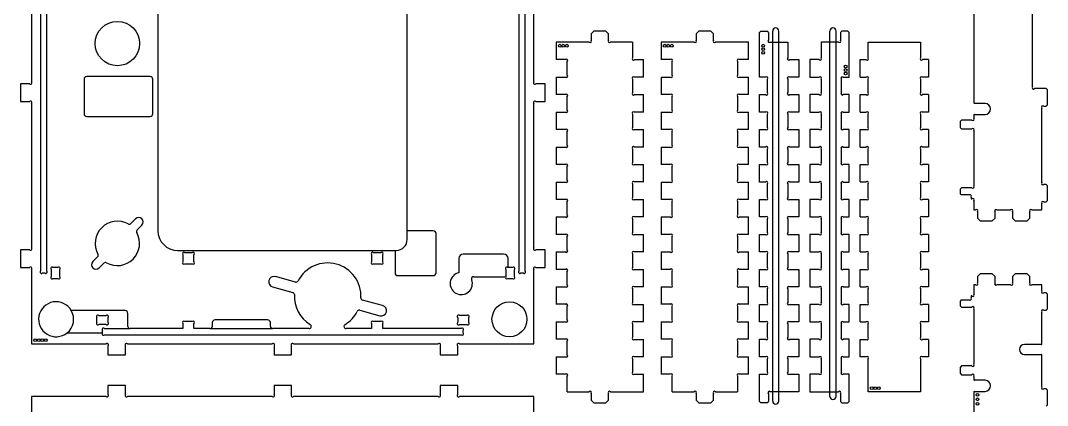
# Model space of a CAD drawing. Header units: inches. Extents: x 3.8 to 27, y 0.2 to 46.7.
# Drawn here: x 3.85 to 26.97, y 20.83 to 29.5 of the extents above; entities that cross this region are included whole.
import ezdxf

# ---------------------------------------------------------------- set-up
doc = ezdxf.new("R2010")
doc.units = ezdxf.units.IN
doc.header["$MEASUREMENT"] = 0
doc.layers.add('FORMAT', color=7, linetype='Continuous')

msp = doc.modelspace()

# ---------------------------------------------------------------- linework, layer by layer
at = {"color": 7, "linetype": 'Continuous', "lineweight": 25}
for p, q in [((25.315, 34.134), (25.315, 27.639)), ((26.635, 28.007), (26.635, 33.766)), ((4.297, 31.89), (4.297, 23.854)), ((4.437, 23.854), (4.437, 31.89)), ((15.07, 31.89), (15.07, 23.854)), ((15.21, 23.854), (15.21, 31.89)), ((4.098, 31.371), (4.098, 28.113)), ((15.409, 28.113), (15.409, 31.371)), ((12.556, 24.759), (12.556, 31.18)), ((6.941, 30.983), (6.941, 24.763)), ((16.759, 29.259), (16.697, 29.196)), ((16.697, 29.196), (16.697, 29.053)), ((17.028, 29.259), (16.759, 29.259)), ((17.09, 29.196), (17.028, 29.259)), ((17.09, 29.053), (17.09, 29.196)), ((19.121, 29.259), (19.059, 29.196)), ((19.059, 29.196), (19.059, 29.053)), ((19.39, 29.259), (19.121, 29.259)), ((19.453, 29.196), (19.39, 29.259)), ((19.453, 29.053), (19.453, 29.196)), ((20.521, 29.259), (20.49, 29.227)), ((20.49, 28.221), (20.49, 29.227)), ((20.521, 29.259), (20.656, 29.259)), ((20.687, 29.227), (20.656, 29.259)), ((20.687, 29.227), (20.687, 29.053)), ((22.341, 29.259), (22.31, 29.227)), ((22.31, 29.227), (22.31, 29.053)), ((22.475, 29.259), (22.341, 29.259)), ((22.507, 29.227), (22.475, 29.259)), ((22.507, 28.221), (22.507, 29.227)), ((15.909, 29.009), (15.909, 28.615)), ((16.653, 29.009), (15.909, 29.009)), ((17.628, 29.009), (17.135, 29.009)), ((17.628, 29.009), (17.628, 28.659)), ((18.272, 29.009), (18.272, 28.615)), ((19.015, 29.009), (18.272, 29.009)), ((20.24, 29.009), (19.497, 29.009)), ((20.24, 28.615), (20.24, 29.009)), ((20.731, 29.009), (21.123, 29.009)), ((21.123, 29.009), (21.123, 28.659)), ((21.873, 29.009), (21.873, 28.659)), ((22.266, 29.009), (21.873, 29.009)), ((22.934, 28.659), (22.934, 29.009)), ((22.934, 29.009), (24.115, 29.009)), ((24.115, 29.009), (24.115, 28.659)), ((15.91, 28.615), (15.909, 28.615)), ((16.116, 28.616), (15.91, 28.616)), ((15.91, 28.616), (15.91, 28.615)), ((16.159, 28.266), (16.159, 28.571)), ((17.672, 28.615), (17.877, 28.615)), ((17.877, 28.615), (17.877, 28.615)), ((17.877, 28.615), (17.878, 28.615)), ((17.878, 28.221), (17.878, 28.615)), ((18.478, 28.616), (18.272, 28.616)), ((18.272, 28.616), (18.272, 28.615)), ((18.272, 28.615), (18.272, 28.615)), ((18.522, 28.266), (18.522, 28.571)), ((19.99, 28.571), (19.99, 28.266)), ((20.24, 28.616), (20.034, 28.616)), ((20.24, 28.615), (20.24, 28.616)), ((20.24, 28.615), (20.24, 28.615)), ((21.168, 28.615), (21.373, 28.615)), ((21.373, 28.615), (21.373, 28.221)), ((21.623, 28.615), (21.623, 28.221)), ((21.829, 28.615), (21.623, 28.615)), ((22.757, 28.222), (22.757, 28.615)), ((22.757, 28.615), (22.89, 28.615)), ((24.291, 28.615), (24.158, 28.615)), ((24.291, 28.615), (24.291, 28.222)), ((6.765, 28.235), (5.341, 28.235)), ((15.909, 28.221), (15.909, 27.828)), ((15.909, 28.221), (15.91, 28.221)), ((15.91, 28.221), (15.91, 28.221)), ((15.91, 28.221), (16.116, 28.221)), ((17.877, 28.222), (17.672, 28.222)), ((17.877, 28.221), (17.877, 28.222)), ((17.878, 28.221), (17.877, 28.221)), ((18.272, 28.221), (18.272, 28.221)), ((18.272, 28.221), (18.478, 28.221)), ((18.272, 28.221), (18.272, 27.828)), ((18.272, 28.221), (18.272, 28.221)), ((20.034, 28.221), (20.24, 28.221)), ((20.24, 28.221), (20.24, 28.221)), ((20.24, 28.221), (20.24, 28.221)), ((20.24, 27.828), (20.24, 28.221)), ((20.623, 28.221), (20.49, 28.221)), ((21.373, 28.221), (21.168, 28.221)), ((21.623, 28.221), (21.829, 28.221)), ((22.374, 28.221), (22.507, 28.221)), ((22.757, 28.222), (22.89, 28.222)), ((24.291, 28.222), (24.158, 28.222)), ((3.848, 28.069), (3.848, 27.675)), ((4.054, 28.069), (3.848, 28.069)), ((5.278, 28.172), (5.278, 27.398)), ((6.828, 27.398), (6.828, 28.172)), ((15.659, 28.069), (15.454, 28.069)), ((15.659, 27.675), (15.659, 28.069)), ((17.628, 28.177), (17.628, 27.872)), ((20.667, 27.872), (20.667, 28.177)), ((21.123, 28.177), (21.123, 27.872)), ((21.873, 28.177), (21.873, 27.872)), ((22.33, 27.872), (22.33, 28.177)), ((22.934, 27.872), (22.934, 28.177)), ((24.115, 28.177), (24.115, 27.872)), ((15.91, 27.828), (15.909, 27.828)), ((16.116, 27.828), (15.91, 27.828)), ((15.91, 27.828), (15.91, 27.828)), ((16.159, 27.478), (16.159, 27.783)), ((17.672, 27.827), (17.877, 27.827)), ((17.877, 27.827), (17.877, 27.828)), ((17.877, 27.828), (17.878, 27.828)), ((17.878, 27.434), (17.878, 27.828)), ((18.478, 27.828), (18.272, 27.828)), ((18.272, 27.828), (18.272, 27.828)), ((18.272, 27.828), (18.272, 27.828)), ((18.522, 27.478), (18.522, 27.783)), ((19.99, 27.783), (19.99, 27.478)), ((20.24, 27.828), (20.034, 27.828)), ((20.24, 27.828), (20.24, 27.828)), ((20.24, 27.828), (20.24, 27.828)), ((20.49, 27.434), (20.49, 27.828)), ((20.49, 27.828), (20.623, 27.828)), ((21.168, 27.828), (21.373, 27.828)), ((21.373, 27.828), (21.373, 27.434)), ((21.623, 27.828), (21.623, 27.434)), ((21.829, 27.828), (21.623, 27.828)), ((22.507, 27.828), (22.374, 27.828)), ((22.507, 27.434), (22.507, 27.828)), ((22.757, 27.827), (22.89, 27.827)), ((22.757, 27.434), (22.757, 27.827)), ((24.291, 27.827), (24.158, 27.827)), ((24.291, 27.827), (24.291, 27.434)), ((26.94, 27.963), (26.679, 27.963)), ((26.971, 27.932), (26.94, 27.963)), ((26.971, 27.6), (26.971, 27.932)), ((3.848, 27.675), (4.054, 27.675)), ((4.098, 27.631), (4.098, 24.373)), ((15.409, 24.373), (15.409, 27.631)), ((15.454, 27.675), (15.659, 27.675)), ((25.565, 27.629), (25.325, 27.629)), ((26.846, 25.847), (26.846, 27.525)), ((26.89, 27.569), (26.94, 27.569)), ((26.94, 27.569), (26.971, 27.6)), ((5.341, 27.335), (6.765, 27.335)), ((15.909, 27.434), (15.909, 27.04)), ((15.909, 27.434), (15.91, 27.434)), ((15.91, 27.434), (15.91, 27.433)), ((15.91, 27.433), (16.116, 27.433)), ((17.628, 27.39), (17.628, 27.084)), ((17.877, 27.434), (17.672, 27.434)), ((17.878, 27.434), (17.877, 27.434)), ((17.877, 27.434), (17.877, 27.434)), ((18.272, 27.434), (18.272, 27.434)), ((18.272, 27.434), (18.272, 27.433)), ((18.272, 27.434), (18.272, 27.04)), ((18.272, 27.433), (18.478, 27.433)), ((20.034, 27.433), (20.24, 27.433)), ((20.24, 27.433), (20.24, 27.434)), ((20.24, 27.04), (20.24, 27.434)), ((20.24, 27.434), (20.24, 27.434)), ((20.623, 27.434), (20.49, 27.434)), ((20.667, 27.084), (20.667, 27.39)), ((21.123, 27.39), (21.123, 27.084)), ((21.373, 27.434), (21.168, 27.434)), ((21.623, 27.434), (21.829, 27.434)), ((21.873, 27.39), (21.873, 27.084)), ((22.33, 27.084), (22.33, 27.39)), ((22.374, 27.434), (22.507, 27.434)), ((22.757, 27.434), (22.89, 27.434)), ((22.934, 27.084), (22.934, 27.39)), ((24.115, 27.39), (24.115, 27.084)), ((24.291, 27.434), (24.158, 27.434)), ((25.315, 27.369), (25.315, 27.299)), ((25.325, 27.379), (25.565, 27.379)), ((25.034, 27.254), (25.003, 27.223)), ((25.003, 27.223), (25.003, 27.089)), ((25.003, 27.089), (25.034, 27.058)), ((25.27, 27.254), (25.034, 27.254)), ((25.034, 27.058), (25.27, 27.058)), ((15.91, 27.04), (15.909, 27.04)), ((16.116, 27.041), (15.91, 27.041)), ((15.91, 27.041), (15.91, 27.04)), ((16.159, 26.691), (16.159, 26.996)), ((17.672, 27.04), (17.877, 27.04)), ((17.877, 27.04), (17.877, 27.04)), ((17.877, 27.04), (17.878, 27.04)), ((17.878, 26.647), (17.878, 27.04)), ((18.478, 27.041), (18.272, 27.041)), ((18.272, 27.041), (18.272, 27.04)), ((18.272, 27.04), (18.272, 27.04)), ((18.522, 26.691), (18.522, 26.996)), ((19.99, 26.996), (19.99, 26.691)), ((20.24, 27.041), (20.034, 27.041)), ((20.24, 27.04), (20.24, 27.041)), ((20.24, 27.04), (20.24, 27.04)), ((20.49, 26.647), (20.49, 27.04)), ((20.49, 27.04), (20.623, 27.04)), ((21.168, 27.04), (21.373, 27.04)), ((21.373, 27.04), (21.373, 26.647)), ((21.623, 27.04), (21.623, 26.647)), ((21.829, 27.04), (21.623, 27.04)), ((22.507, 27.04), (22.374, 27.04)), ((22.507, 26.647), (22.507, 27.04)), ((22.757, 27.04), (22.89, 27.04)), ((22.757, 26.647), (22.757, 27.04)), ((24.291, 27.04), (24.158, 27.04)), ((24.291, 27.04), (24.291, 26.647)), ((25.315, 27.013), (25.315, 25.775)), ((15.909, 26.647), (15.909, 26.253)), ((15.909, 26.647), (15.91, 26.647)), ((15.91, 26.647), (15.91, 26.646)), ((15.91, 26.646), (16.116, 26.646)), ((17.628, 26.602), (17.628, 26.297)), ((17.877, 26.647), (17.672, 26.647)), ((17.878, 26.647), (17.877, 26.647)), ((17.877, 26.647), (17.877, 26.647)), ((18.272, 26.647), (18.272, 26.646)), ((18.272, 26.647), (18.272, 26.253)), ((18.272, 26.647), (18.272, 26.647)), ((18.272, 26.646), (18.478, 26.646)), ((20.034, 26.646), (20.24, 26.646)), ((20.24, 26.646), (20.24, 26.647)), ((20.24, 26.647), (20.24, 26.647)), ((20.24, 26.253), (20.24, 26.647)), ((20.623, 26.647), (20.49, 26.647)), ((20.667, 26.297), (20.667, 26.602)), ((21.123, 26.602), (21.123, 26.297)), ((21.373, 26.647), (21.168, 26.647)), ((21.623, 26.647), (21.829, 26.647)), ((21.873, 26.602), (21.873, 26.297)), ((22.33, 26.297), (22.33, 26.602)), ((22.374, 26.647), (22.507, 26.647)), ((22.757, 26.647), (22.89, 26.647)), ((22.934, 26.297), (22.934, 26.602)), ((24.115, 26.602), (24.115, 26.297)), ((24.291, 26.647), (24.158, 26.647)), ((15.91, 26.253), (15.909, 26.253)), ((16.116, 26.253), (15.91, 26.253)), ((15.91, 26.253), (15.91, 26.253)), ((16.159, 25.903), (16.159, 26.209)), ((17.672, 26.252), (17.877, 26.252)), ((17.877, 26.252), (17.877, 26.253)), ((17.877, 26.253), (17.878, 26.253)), ((17.878, 25.859), (17.878, 26.253)), ((18.478, 26.253), (18.272, 26.253)), ((18.272, 26.253), (18.272, 26.253)), ((18.272, 26.253), (18.272, 26.253)), ((18.522, 25.903), (18.522, 26.209)), ((19.99, 26.209), (19.99, 25.903)), ((20.24, 26.253), (20.034, 26.253)), ((20.24, 26.253), (20.24, 26.253)), ((20.24, 26.253), (20.24, 26.253)), ((20.49, 25.859), (20.49, 26.253)), ((20.49, 26.253), (20.623, 26.253)), ((21.168, 26.253), (21.373, 26.253)), ((21.373, 26.253), (21.373, 25.859)), ((21.623, 26.253), (21.623, 25.859)), ((21.829, 26.253), (21.623, 26.253)), ((22.507, 26.253), (22.374, 26.253)), ((22.507, 25.859), (22.507, 26.253)), ((22.757, 25.86), (22.757, 26.252)), ((22.757, 26.252), (22.89, 26.252)), ((24.291, 26.252), (24.158, 26.252)), ((24.291, 26.252), (24.291, 25.86)), ((15.909, 25.859), (15.909, 25.465)), ((15.909, 25.859), (15.91, 25.859)), ((15.91, 25.859), (15.91, 25.859)), ((15.91, 25.859), (16.116, 25.859)), ((17.628, 25.815), (17.628, 25.51)), ((17.877, 25.86), (17.672, 25.86)), ((17.877, 25.859), (17.877, 25.86)), ((17.878, 25.859), (17.877, 25.859)), ((18.272, 25.859), (18.272, 25.859)), ((18.272, 25.859), (18.478, 25.859)), ((18.272, 25.859), (18.272, 25.465)), ((18.272, 25.859), (18.272, 25.859)), ((20.034, 25.859), (20.24, 25.859)), ((20.24, 25.859), (20.24, 25.859)), ((20.24, 25.465), (20.24, 25.859)), ((20.24, 25.859), (20.24, 25.859)), ((20.623, 25.859), (20.49, 25.859)), ((20.667, 25.51), (20.667, 25.815)), ((21.123, 25.815), (21.123, 25.51)), ((21.373, 25.859), (21.168, 25.859)), ((21.623, 25.859), (21.829, 25.859)), ((21.873, 25.815), (21.873, 25.51)), ((22.33, 25.51), (22.33, 25.815)), ((22.374, 25.859), (22.507, 25.859)), ((22.757, 25.86), (22.89, 25.86)), ((22.934, 25.51), (22.934, 25.815)), ((24.115, 25.815), (24.115, 25.51)), ((24.291, 25.86), (24.158, 25.86)), ((25.034, 25.731), (25.003, 25.7)), ((25.003, 25.7), (25.003, 25.592)), ((25.27, 25.731), (25.034, 25.731)), ((26.94, 25.803), (26.89, 25.803)), ((26.971, 25.772), (26.94, 25.803)), ((26.971, 25.44), (26.971, 25.772)), ((15.91, 25.465), (15.909, 25.465)), ((16.116, 25.466), (15.91, 25.466)), ((15.91, 25.466), (15.91, 25.465)), ((17.672, 25.465), (17.877, 25.465)), ((17.877, 25.465), (17.877, 25.465)), ((17.877, 25.465), (17.878, 25.465)), ((17.878, 25.072), (17.878, 25.465)), ((18.272, 25.466), (18.272, 25.465)), ((18.478, 25.466), (18.272, 25.466)), ((18.272, 25.465), (18.272, 25.465)), ((20.24, 25.466), (20.034, 25.466)), ((20.24, 25.465), (20.24, 25.466)), ((20.24, 25.465), (20.24, 25.465)), ((20.49, 25.072), (20.49, 25.465)), ((20.49, 25.465), (20.623, 25.465)), ((21.168, 25.465), (21.373, 25.465)), ((21.373, 25.465), (21.373, 25.072)), ((21.623, 25.465), (21.623, 25.072)), ((21.829, 25.465), (21.623, 25.465)), ((22.507, 25.465), (22.374, 25.465)), ((22.507, 25.072), (22.507, 25.465)), ((22.757, 25.072), (22.757, 25.465)), ((22.757, 25.465), (22.89, 25.465)), ((24.291, 25.465), (24.158, 25.465)), ((24.291, 25.465), (24.291, 25.072)), ((25.003, 25.592), (25.028, 25.567)), ((25.217, 25.567), (25.028, 25.567)), ((25.253, 25.516), (25.253, 25.481)), ((25.253, 25.481), (25.27, 25.481)), ((25.315, 25.437), (25.315, 25.231)), ((26.94, 25.409), (26.971, 25.44)), ((16.159, 25.116), (16.159, 25.421)), ((18.522, 25.116), (18.522, 25.421)), ((19.99, 25.421), (19.99, 25.116)), ((25.315, 25.231), (25.352, 25.231)), ((25.834, 25.231), (26.14, 25.231)), ((26.622, 25.231), (26.846, 25.231)), ((26.846, 25.231), (26.846, 25.365)), ((26.89, 25.409), (26.94, 25.409)), ((6.44, 25.03), (6.332, 24.922)), ((15.909, 25.072), (15.909, 24.678)), ((15.909, 25.072), (15.91, 25.072)), ((15.91, 25.072), (15.91, 25.071)), ((15.91, 25.071), (16.116, 25.071)), ((17.628, 25.028), (17.628, 24.722)), ((17.877, 25.072), (17.672, 25.072)), ((17.878, 25.072), (17.877, 25.072)), ((17.877, 25.072), (17.877, 25.072)), ((18.272, 25.072), (18.272, 25.072)), ((18.272, 25.072), (18.272, 24.678)), ((18.272, 25.072), (18.272, 25.071)), ((18.272, 25.071), (18.478, 25.071)), ((20.034, 25.071), (20.24, 25.071)), ((20.24, 25.071), (20.24, 25.072)), ((20.24, 24.678), (20.24, 25.072)), ((20.24, 25.072), (20.24, 25.072)), ((20.623, 25.072), (20.49, 25.072)), ((20.667, 24.722), (20.667, 25.028)), ((21.123, 25.028), (21.123, 24.722)), ((21.373, 25.072), (21.168, 25.072)), ((21.623, 25.072), (21.829, 25.072)), ((21.873, 25.028), (21.873, 24.722)), ((22.33, 24.722), (22.33, 25.028)), ((22.374, 25.072), (22.507, 25.072)), ((22.757, 25.072), (22.89, 25.072)), ((22.934, 24.722), (22.934, 25.028)), ((24.115, 25.028), (24.115, 24.722)), ((24.291, 25.072), (24.158, 25.072)), ((25.396, 25.187), (25.396, 25.044)), ((25.396, 25.044), (25.459, 24.981)), ((25.459, 24.981), (25.728, 24.981)), ((25.728, 24.981), (25.79, 25.044)), ((25.79, 25.044), (25.79, 25.187)), ((26.184, 25.187), (26.184, 25.044)), ((26.184, 25.044), (26.246, 24.981)), ((26.246, 24.981), (26.515, 24.981)), ((26.515, 24.981), (26.577, 25.044)), ((26.577, 25.044), (26.577, 25.187)), ((6.473, 24.78), (6.582, 24.888)), ((13.143, 24.759), (12.556, 24.759)), ((12.556, 24.566), (12.556, 24.759)), ((13.206, 23.815), (13.206, 24.696)), ((15.91, 24.678), (15.909, 24.678)), ((16.116, 24.679), (15.91, 24.679)), ((15.91, 24.679), (15.91, 24.678)), ((16.159, 24.329), (16.159, 24.634)), ((17.672, 24.678), (17.877, 24.678)), ((17.877, 24.678), (17.877, 24.678)), ((17.877, 24.678), (17.878, 24.678)), ((17.878, 24.284), (17.878, 24.678)), ((18.478, 24.679), (18.272, 24.679)), ((18.272, 24.679), (18.272, 24.678)), ((18.272, 24.678), (18.272, 24.678)), ((18.522, 24.329), (18.522, 24.634)), ((19.99, 24.634), (19.99, 24.329)), ((20.24, 24.679), (20.034, 24.679)), ((20.24, 24.678), (20.24, 24.679)), ((20.24, 24.678), (20.24, 24.678)), ((20.49, 24.678), (20.623, 24.678)), ((20.49, 24.284), (20.49, 24.678)), ((21.168, 24.678), (21.373, 24.678)), ((21.373, 24.678), (21.373, 24.284)), ((21.623, 24.678), (21.623, 24.284)), ((21.829, 24.678), (21.623, 24.678)), ((22.507, 24.678), (22.374, 24.678)), ((22.507, 24.284), (22.507, 24.678)), ((22.757, 24.285), (22.757, 24.678)), ((22.757, 24.678), (22.89, 24.678)), ((24.291, 24.678), (24.158, 24.678)), ((24.291, 24.678), (24.291, 24.285)), ((3.848, 24.329), (3.848, 23.935)), ((4.054, 24.329), (3.848, 24.329)), ((7.386, 24.318), (12.281, 24.318)), ((12.281, 24.318), (12.281, 23.815)), ((12.281, 24.318), (12.307, 24.318)), ((15.659, 24.329), (15.454, 24.329)), ((15.659, 23.935), (15.659, 24.329)), ((15.909, 24.284), (15.909, 23.891)), ((15.909, 24.284), (15.91, 24.284)), ((15.91, 24.284), (15.91, 24.284)), ((15.91, 24.284), (16.116, 24.284)), ((17.877, 24.285), (17.672, 24.285)), ((17.877, 24.284), (17.877, 24.285)), ((17.878, 24.284), (17.877, 24.284)), ((18.272, 24.284), (18.272, 24.284)), ((18.272, 24.284), (18.272, 23.891)), ((18.272, 24.284), (18.272, 24.284)), ((18.272, 24.284), (18.478, 24.284)), ((20.034, 24.284), (20.24, 24.284)), ((20.24, 24.284), (20.24, 24.284)), ((20.24, 23.891), (20.24, 24.284)), ((20.24, 24.284), (20.24, 24.284)), ((20.623, 24.284), (20.49, 24.284)), ((21.373, 24.284), (21.168, 24.284)), ((21.623, 24.284), (21.829, 24.284)), ((22.374, 24.284), (22.507, 24.284)), ((22.757, 24.285), (22.89, 24.285)), ((24.291, 24.285), (24.158, 24.285)), ((5.584, 24.174), (5.476, 24.066)), ((7.504, 24.223), (7.504, 24.062)), ((7.71, 24.267), (7.549, 24.267)), ((7.754, 24.062), (7.754, 24.223)), ((11.754, 24.223), (11.754, 24.062)), ((11.96, 24.267), (11.799, 24.267)), ((12.004, 24.062), (12.004, 24.223)), ((13.717, 24.135), (13.717, 23.826)), ((14.726, 24.235), (13.817, 24.235)), ((14.826, 23.935), (14.826, 24.135)), ((17.628, 24.24), (17.628, 23.935)), ((20.667, 23.935), (20.667, 24.24)), ((21.123, 24.24), (21.123, 23.935)), ((21.873, 24.24), (21.873, 23.935)), ((22.33, 23.935), (22.33, 24.24)), ((22.934, 23.935), (22.934, 24.24)), ((24.115, 24.24), (24.115, 23.935)), ((3.848, 23.935), (4.054, 23.935)), ((4.098, 23.891), (4.098, 22.217)), ((4.535, 23.891), (4.535, 23.729)), ((4.687, 23.935), (4.579, 23.935)), ((4.732, 23.729), (4.732, 23.891)), ((5.618, 23.924), (5.726, 24.033)), ((7.549, 24.017), (7.71, 24.017)), ((11.799, 24.017), (11.96, 24.017)), ((14.776, 23.891), (14.776, 23.729)), ((14.826, 23.935), (14.82, 23.935)), ((14.929, 23.935), (14.826, 23.935)), ((14.973, 23.729), (14.973, 23.891)), ((15.409, 22.217), (15.409, 23.891)), ((15.454, 23.935), (15.659, 23.935)), ((15.91, 23.891), (15.909, 23.891)), ((16.116, 23.891), (15.91, 23.891)), ((15.91, 23.891), (15.91, 23.891)), ((16.159, 23.541), (16.159, 23.846)), ((17.672, 23.89), (17.877, 23.89)), ((17.877, 23.89), (17.877, 23.891)), ((17.877, 23.891), (17.878, 23.891)), ((17.878, 23.497), (17.878, 23.891)), ((18.478, 23.891), (18.272, 23.891)), ((18.272, 23.891), (18.272, 23.891)), ((18.272, 23.891), (18.272, 23.891)), ((18.522, 23.541), (18.522, 23.846)), ((19.99, 23.846), (19.99, 23.541)), ((20.24, 23.891), (20.034, 23.891)), ((20.24, 23.891), (20.24, 23.891)), ((20.24, 23.891), (20.24, 23.891)), ((20.49, 23.497), (20.49, 23.891)), ((20.49, 23.891), (20.623, 23.891)), ((21.168, 23.891), (21.373, 23.891)), ((21.373, 23.891), (21.373, 23.497)), ((21.623, 23.891), (21.623, 23.497)), ((21.829, 23.891), (21.623, 23.891)), ((22.507, 23.891), (22.374, 23.891)), ((22.507, 23.497), (22.507, 23.891)), ((22.757, 23.497), (22.757, 23.89)), ((22.757, 23.89), (22.89, 23.89)), ((24.291, 23.89), (24.158, 23.89)), ((24.291, 23.89), (24.291, 23.497)), ((4.342, 23.81), (4.393, 23.81)), ((4.579, 23.685), (4.687, 23.685)), ((10.039, 23.605), (9.586, 23.727)), ((12.344, 23.752), (13.143, 23.752)), ((14.053, 23.726), (14.773, 23.726)), ((14.82, 23.685), (14.929, 23.685)), ((15.114, 23.81), (15.166, 23.81)), ((25.459, 23.792), (25.396, 23.73)), ((25.396, 23.73), (25.396, 23.586)), ((25.728, 23.792), (25.459, 23.792)), ((25.79, 23.73), (25.728, 23.792)), ((25.79, 23.586), (25.79, 23.73)), ((26.246, 23.792), (26.184, 23.73)), ((26.184, 23.73), (26.184, 23.586)), ((26.515, 23.792), (26.246, 23.792)), ((26.577, 23.73), (26.515, 23.792)), ((26.577, 23.586), (26.577, 23.73)), ((9.524, 23.495), (9.977, 23.373)), ((15.909, 23.497), (15.909, 23.103)), ((15.909, 23.497), (15.91, 23.497)), ((15.91, 23.497), (15.91, 23.496)), ((15.91, 23.496), (16.116, 23.496)), ((17.628, 23.453), (17.628, 23.147)), ((17.877, 23.497), (17.672, 23.497)), ((17.878, 23.497), (17.877, 23.497)), ((17.877, 23.497), (17.877, 23.497)), ((18.272, 23.497), (18.272, 23.497)), ((18.272, 23.497), (18.272, 23.496)), ((18.272, 23.497), (18.272, 23.103)), ((18.272, 23.496), (18.478, 23.496)), ((20.034, 23.496), (20.24, 23.496)), ((20.24, 23.497), (20.24, 23.497)), ((20.24, 23.103), (20.24, 23.497)), ((20.24, 23.496), (20.24, 23.497)), ((20.623, 23.497), (20.49, 23.497)), ((20.667, 23.147), (20.667, 23.453)), ((21.123, 23.453), (21.123, 23.147)), ((21.373, 23.497), (21.168, 23.497)), ((21.623, 23.497), (21.829, 23.497)), ((21.873, 23.453), (21.873, 23.147)), ((22.33, 23.147), (22.33, 23.453)), ((22.374, 23.497), (22.507, 23.497)), ((22.757, 23.497), (22.89, 23.497)), ((22.934, 23.147), (22.934, 23.453)), ((24.115, 23.453), (24.115, 23.147)), ((24.291, 23.497), (24.158, 23.497)), ((25.315, 23.542), (25.315, 23.336)), ((25.352, 23.542), (25.315, 23.542)), ((26.14, 23.542), (25.834, 23.542)), ((26.846, 23.542), (26.622, 23.542)), ((26.846, 23.408), (26.846, 23.542)), ((26.94, 23.364), (26.89, 23.364)), ((26.971, 23.333), (26.94, 23.364)), ((12.001, 23.08), (11.548, 23.201)), ((25.028, 23.203), (25.003, 23.177)), ((25.003, 23.177), (25.003, 23.073)), ((25.028, 23.203), (25.217, 23.203)), ((25.27, 23.292), (25.253, 23.292)), ((25.253, 23.292), (25.253, 23.253)), ((26.971, 23.001), (26.971, 23.333)), ((6.202, 22.964), (4.991, 22.964)), ((6.265, 22.606), (6.265, 22.901)), ((11.486, 22.969), (11.939, 22.848)), ((15.91, 23.103), (15.909, 23.103)), ((16.116, 23.104), (15.91, 23.104)), ((15.91, 23.104), (15.91, 23.103)), ((16.159, 22.754), (16.159, 23.059)), ((17.672, 23.103), (17.877, 23.103)), ((17.877, 23.103), (17.877, 23.103)), ((17.877, 23.103), (17.878, 23.103)), ((17.878, 22.71), (17.878, 23.103)), ((18.478, 23.104), (18.272, 23.104)), ((18.272, 23.104), (18.272, 23.103)), ((18.272, 23.103), (18.272, 23.103)), ((18.522, 22.754), (18.522, 23.059)), ((19.99, 23.059), (19.99, 22.754)), ((20.24, 23.104), (20.034, 23.104)), ((20.24, 23.103), (20.24, 23.104)), ((20.24, 23.103), (20.24, 23.103)), ((20.49, 22.71), (20.49, 23.103)), ((20.49, 23.103), (20.623, 23.103)), ((21.168, 23.103), (21.373, 23.103)), ((21.373, 23.103), (21.373, 22.71)), ((21.623, 23.103), (21.623, 22.71)), ((21.829, 23.103), (21.623, 23.103)), ((22.507, 23.103), (22.374, 23.103)), ((22.507, 22.71), (22.507, 23.103)), ((22.757, 22.71), (22.757, 23.103)), ((22.757, 23.103), (22.89, 23.103)), ((24.291, 23.103), (24.158, 23.103)), ((24.291, 23.103), (24.291, 22.71)), ((25.003, 23.073), (25.034, 23.042)), ((25.034, 23.042), (25.27, 23.042)), ((25.315, 22.998), (25.315, 21.76)), ((26.846, 22.208), (26.846, 22.926)), ((26.89, 22.97), (26.94, 22.97)), ((26.94, 22.97), (26.971, 23.001)), ((5.567, 22.697), (5.567, 22.806)), ((5.611, 22.85), (5.773, 22.85)), ((5.817, 22.806), (5.817, 22.697)), ((7.504, 22.673), (7.504, 22.556)), ((7.71, 22.717), (7.549, 22.717)), ((7.754, 22.556), (7.754, 22.673)), ((8.164, 22.691), (8.164, 22.606)), ((9.411, 22.754), (8.227, 22.754)), ((9.474, 22.606), (9.474, 22.691)), ((11.754, 22.673), (11.754, 22.556)), ((11.96, 22.717), (11.799, 22.717)), ((12.004, 22.556), (12.004, 22.673)), ((13.691, 22.806), (13.691, 22.697)), ((13.897, 22.85), (13.735, 22.85)), ((13.941, 22.697), (13.941, 22.806)), ((15.909, 22.71), (15.909, 22.316)), ((15.909, 22.71), (15.91, 22.71)), ((15.91, 22.71), (15.91, 22.709)), ((15.91, 22.709), (16.116, 22.709)), ((17.628, 22.665), (17.628, 22.36)), ((17.877, 22.71), (17.672, 22.71)), ((17.878, 22.71), (17.877, 22.71)), ((17.877, 22.71), (17.877, 22.71)), ((18.272, 22.71), (18.272, 22.71)), ((18.272, 22.71), (18.272, 22.709)), ((18.272, 22.71), (18.272, 22.316)), ((18.272, 22.709), (18.478, 22.709)), ((20.034, 22.709), (20.24, 22.709)), ((20.24, 22.709), (20.24, 22.71)), ((20.24, 22.71), (20.24, 22.71)), ((20.24, 22.316), (20.24, 22.71)), ((20.623, 22.71), (20.49, 22.71)), ((20.667, 22.36), (20.667, 22.665)), ((21.123, 22.665), (21.123, 22.36)), ((21.373, 22.71), (21.168, 22.71)), ((21.623, 22.71), (21.829, 22.71)), ((21.873, 22.665), (21.873, 22.36)), ((22.33, 22.36), (22.33, 22.665)), ((22.374, 22.71), (22.507, 22.71)), ((22.757, 22.71), (22.89, 22.71)), ((22.934, 22.36), (22.934, 22.665)), ((24.115, 22.665), (24.115, 22.36)), ((24.291, 22.71), (24.158, 22.71)), ((4.895, 22.46), (5.691, 22.46)), ((5.773, 22.653), (5.611, 22.653)), ((5.691, 22.46), (5.691, 22.511)), ((5.736, 22.556), (6.315, 22.556)), ((7.504, 22.556), (6.315, 22.556)), ((8.114, 22.556), (7.754, 22.556)), ((8.114, 22.556), (9.524, 22.556)), ((10.345, 22.556), (9.524, 22.556)), ((11.754, 22.556), (11.181, 22.556)), ((13.772, 22.556), (12.004, 22.556)), ((13.735, 22.653), (13.897, 22.653)), ((13.816, 22.46), (13.816, 22.511)), ((4.098, 22.217), (5.773, 22.217)), ((5.736, 22.416), (13.772, 22.416)), ((6.255, 22.217), (9.513, 22.217)), ((9.995, 22.217), (13.253, 22.217)), ((13.735, 22.217), (15.409, 22.217)), ((15.91, 22.316), (15.909, 22.316)), ((16.116, 22.316), (15.91, 22.316)), ((15.91, 22.316), (15.91, 22.316)), ((16.159, 21.966), (16.159, 22.272)), ((17.672, 22.315), (17.877, 22.315)), ((17.877, 22.315), (17.877, 22.316)), ((17.877, 22.316), (17.878, 22.316)), ((17.878, 21.922), (17.878, 22.316)), ((18.478, 22.316), (18.272, 22.316)), ((18.272, 22.316), (18.272, 22.316)), ((18.272, 22.316), (18.272, 22.316)), ((18.522, 21.966), (18.522, 22.272)), ((19.99, 22.272), (19.99, 21.966)), ((20.24, 22.316), (20.034, 22.316)), ((20.24, 22.316), (20.24, 22.316)), ((20.24, 22.316), (20.24, 22.316)), ((20.49, 22.316), (20.623, 22.316)), ((20.49, 21.922), (20.49, 22.316)), ((21.168, 22.316), (21.373, 22.316)), ((21.373, 22.316), (21.373, 21.922)), ((21.623, 22.316), (21.623, 21.922)), ((21.829, 22.316), (21.623, 22.316)), ((22.507, 22.316), (22.374, 22.316)), ((22.507, 21.922), (22.507, 22.316)), ((22.757, 21.922), (22.757, 22.315)), ((22.757, 22.315), (22.89, 22.315)), ((24.291, 22.315), (24.158, 22.315)), ((24.291, 22.315), (24.291, 21.922)), ((5.817, 22.172), (5.817, 21.967)), ((6.211, 21.967), (6.211, 22.172)), ((9.557, 22.172), (9.557, 21.967)), ((9.951, 21.967), (9.951, 22.172)), ((13.297, 22.172), (13.297, 21.967)), ((13.691, 21.967), (13.691, 22.172)), ((26.836, 22.198), (26.452, 22.198)), ((26.452, 21.976), (26.836, 21.976)), ((5.817, 21.967), (6.211, 21.967)), ((9.557, 21.967), (9.951, 21.967)), ((13.297, 21.967), (13.691, 21.967)), ((15.909, 21.922), (15.91, 21.922)), ((15.909, 21.922), (15.909, 21.528)), ((15.91, 21.922), (15.91, 21.922)), ((15.91, 21.922), (16.116, 21.922)), ((17.628, 21.878), (17.628, 21.573)), ((17.877, 21.923), (17.672, 21.923)), ((17.877, 21.922), (17.877, 21.923)), ((17.878, 21.922), (17.877, 21.922)), ((18.272, 21.922), (18.272, 21.922)), ((18.272, 21.922), (18.272, 21.922)), ((18.272, 21.922), (18.478, 21.922)), ((18.272, 21.922), (18.272, 21.528)), ((20.034, 21.922), (20.24, 21.922)), ((20.24, 21.922), (20.24, 21.922)), ((20.24, 21.922), (20.24, 21.922)), ((20.24, 21.528), (20.24, 21.922)), ((20.623, 21.922), (20.49, 21.922)), ((20.667, 21.573), (20.667, 21.878)), ((21.123, 21.878), (21.123, 21.573)), ((21.373, 21.922), (21.168, 21.922)), ((21.623, 21.922), (21.829, 21.922)), ((21.873, 21.878), (21.873, 21.573)), ((22.33, 21.573), (22.33, 21.878)), ((22.374, 21.922), (22.507, 21.922)), ((22.889, 21.922), (22.757, 21.922)), ((22.934, 21.135), (22.934, 21.878)), ((24.115, 21.878), (24.115, 21.135)), ((24.291, 21.922), (24.159, 21.922)), ((26.846, 21.248), (26.846, 21.966)), ((15.91, 21.528), (15.909, 21.528)), ((16.116, 21.529), (15.91, 21.529)), ((15.91, 21.529), (15.91, 21.528)), ((17.672, 21.528), (17.877, 21.528)), ((17.877, 21.528), (17.877, 21.528)), ((17.877, 21.528), (17.878, 21.528)), ((17.878, 21.135), (17.878, 21.528)), ((18.478, 21.529), (18.272, 21.529)), ((18.272, 21.529), (18.272, 21.528)), ((18.272, 21.528), (18.272, 21.528)), ((20.24, 21.529), (20.034, 21.529)), ((20.24, 21.528), (20.24, 21.529)), ((20.24, 21.528), (20.24, 21.528)), ((20.49, 20.916), (20.49, 21.528)), ((20.49, 21.528), (20.623, 21.528)), ((21.168, 21.528), (21.373, 21.528)), ((21.373, 21.528), (21.373, 21.135)), ((21.623, 21.528), (21.623, 21.135)), ((21.829, 21.528), (21.623, 21.528)), ((22.507, 21.528), (22.374, 21.528)), ((22.507, 20.916), (22.507, 21.528)), ((25.034, 21.715), (25.003, 21.684)), ((25.003, 21.684), (25.003, 21.55)), ((25.003, 21.55), (25.034, 21.519)), ((25.27, 21.715), (25.034, 21.715)), ((25.034, 21.519), (25.27, 21.519)), ((16.159, 21.135), (16.159, 21.484)), ((18.522, 21.135), (18.522, 21.484)), ((19.99, 21.484), (19.99, 21.135)), ((25.315, 21.474), (25.315, 21.404)), ((25.565, 21.394), (25.325, 21.394)), ((16.159, 21.135), (16.653, 21.135)), ((16.697, 21.091), (16.697, 20.947)), ((17.09, 20.947), (17.09, 21.091)), ((17.135, 21.135), (17.878, 21.135)), ((18.522, 21.135), (19.015, 21.135)), ((19.059, 21.091), (19.059, 20.947)), ((19.453, 20.947), (19.453, 21.091)), ((19.497, 21.135), (19.99, 21.135)), ((20.687, 21.091), (20.687, 20.916)), ((21.373, 21.135), (20.731, 21.135)), ((21.623, 21.135), (22.266, 21.135)), ((22.31, 21.091), (22.31, 20.916)), ((24.115, 21.135), (22.934, 21.135)), ((25.315, 21.134), (25.315, 14.639)), ((25.325, 21.144), (25.565, 21.144)), ((26.94, 21.204), (26.89, 21.204)), ((26.971, 21.173), (26.94, 21.204)), ((26.971, 20.841), (26.971, 21.173)), ((16.697, 20.947), (16.759, 20.885)), ((16.759, 20.885), (17.028, 20.885)), ((17.028, 20.885), (17.09, 20.947)), ((19.059, 20.947), (19.121, 20.885)), ((19.121, 20.885), (19.39, 20.885)), ((19.39, 20.885), (19.453, 20.947)), ((20.49, 20.916), (20.521, 20.885)), ((20.656, 20.885), (20.521, 20.885)), ((20.656, 20.885), (20.687, 20.916)), ((22.31, 20.916), (22.341, 20.885)), ((22.341, 20.885), (22.475, 20.885)), ((22.475, 20.885), (22.507, 20.916)), ((26.94, 20.81), (26.971, 20.841))]:
    msp.add_line(p, q, dxfattribs=at)
at = {"color": 7, "linetype": 'Continuous'}
for p, q in [((20.784, 20.924), (20.784, 29.259)), ((20.924, 20.924), (20.924, 29.259)), ((22.072, 21.03), (22.072, 29.259)), ((22.212, 21.03), (22.212, 29.259))]:
    msp.add_line(p, q, dxfattribs=at)
at = {"color": 7, "linetype": 'Continuous', "lineweight": 25}
for centre, radius in [((6.029, 28.977), 0.5), ((15.989, 28.929), 0.0313), ((16.069, 28.929), 0.0312), ((16.149, 28.929), 0.0312), ((18.352, 28.929), 0.0313), ((18.432, 28.929), 0.0312), ((18.512, 28.929), 0.0312), ((20.57, 28.929), 0.0312), ((20.57, 28.849), 0.0312), ((20.57, 28.769), 0.0312), ((22.427, 28.461), 0.0312), ((22.427, 28.381), 0.0312), ((22.427, 28.301), 0.0312), ((14.858, 22.768), 0.394), ((4.178, 22.297), 0.0312), ((4.258, 22.297), 0.0312), ((4.338, 22.297), 0.0312), ((4.418, 22.297), 0.0312), ((23.014, 21.215), 0.0313), ((23.094, 21.215), 0.0313), ((23.174, 21.215), 0.0313), ((25.395, 21.064), 0.0313), ((25.395, 20.964), 0.0312), ((25.395, 20.864), 0.0312)]:
    msp.add_circle(centre, radius, dxfattribs=at)
at = {"color": 7, "linetype": 'Continuous'}
for centre, start, end in [((20.854, 29.259), 0, 180), ((22.142, 29.259), 0, 180), ((20.854, 20.924), 180, 0), ((22.142, 21.03), 180, 0)]:
    msp.add_arc(centre, 0.07, start, end, dxfattribs=at)
at = {"color": 7, "linetype": 'Continuous', "lineweight": 25}
for centre, radius, start, end in [((16.675, 29.031), 0.0313, 225, 45), ((17.113, 29.031), 0.0313, 135, 315), ((19.037, 29.031), 0.0313, 225, 45), ((19.475, 29.031), 0.0313, 135, 315), ((20.709, 29.031), 0.0312, 135, 315), ((22.288, 29.031), 0.0312, 225, 45), ((16.137, 28.593), 0.0313, 315, 133.6884), ((17.65, 28.637), 0.0313, 135, 313.6884), ((18.499, 28.593), 0.0313, 315, 133.6884), ((20.012, 28.593), 0.0313, 46.3116, 225), ((21.145, 28.637), 0.0312, 135, 315), ((21.851, 28.637), 0.0312, 225, 45), ((22.911, 28.637), 0.0312, 226.3116, 45), ((24.137, 28.637), 0.0313, 135, 313.6884), ((5.341, 28.172), 0.063, 90, 180), ((6.765, 28.172), 0.063, 0, 90), ((16.137, 28.243), 0.0313, 226.3116, 45), ((17.65, 28.199), 0.0313, 46.3116, 225), ((18.499, 28.243), 0.0313, 226.3116, 45), ((20.012, 28.243), 0.0313, 135, 313.6884), ((20.645, 28.199), 0.0312, 315, 135), ((21.145, 28.199), 0.0312, 45, 225), ((21.851, 28.199), 0.0312, 315, 135), ((22.352, 28.199), 0.0312, 45, 225), ((22.911, 28.199), 0.0313, 315, 133.6884), ((24.137, 28.199), 0.0313, 46.3116, 225), ((4.076, 28.091), 0.0313, 224.7488, 45.2512), ((15.431, 28.091), 0.0312, 134.7488, 315.2512), ((26.657, 27.985), 0.0312, 135, 315), ((16.137, 27.806), 0.0313, 315, 133.6884), ((17.65, 27.85), 0.0313, 135, 313.6884), ((18.499, 27.806), 0.0313, 315, 133.6884), ((20.012, 27.806), 0.0313, 46.3116, 225), ((20.645, 27.85), 0.0312, 225, 45), ((21.145, 27.85), 0.0312, 135, 315), ((21.851, 27.85), 0.0312, 225, 45), ((22.352, 27.85), 0.0312, 135, 315), ((22.911, 27.85), 0.0313, 226.3116, 45), ((24.137, 27.85), 0.0312, 135, 313.6884), ((4.076, 27.653), 0.0313, 314.7488, 135.2512), ((15.431, 27.653), 0.0312, 44.7488, 225.2512), ((25.325, 27.639), 0.01, 180, 270), ((25.565, 27.504), 0.125, 270, 90), ((26.868, 27.547), 0.0312, 45, 225), ((5.341, 27.398), 0.063, 180, 270), ((6.765, 27.398), 0.063, 270, 0), ((16.137, 27.456), 0.0313, 226.3116, 45), ((17.65, 27.412), 0.0313, 46.3116, 225), ((18.499, 27.456), 0.0313, 226.3116, 45), ((20.012, 27.456), 0.0312, 135, 313.6884), ((20.645, 27.412), 0.0312, 315, 135), ((21.145, 27.412), 0.0312, 45, 225), ((21.851, 27.412), 0.0312, 315, 135), ((22.352, 27.412), 0.0312, 45, 225), ((22.911, 27.412), 0.0312, 315, 133.6884), ((24.137, 27.412), 0.0313, 46.3116, 225), ((25.293, 27.277), 0.0313, 225, 45), ((25.325, 27.369), 0.01, 90, 180), ((17.65, 27.062), 0.0313, 135, 313.6884), ((20.645, 27.062), 0.0313, 225, 45), ((21.145, 27.062), 0.0312, 135, 315), ((21.851, 27.062), 0.0312, 225, 45), ((22.352, 27.062), 0.0313, 135, 315), ((22.911, 27.062), 0.0313, 226.3116, 45), ((24.137, 27.062), 0.0313, 135, 313.6884), ((25.293, 27.035), 0.0313, 315, 135), ((16.137, 27.018), 0.0313, 315, 133.6884), ((18.499, 27.018), 0.0313, 315, 133.6884), ((20.012, 27.018), 0.0313, 46.3116, 225), ((16.137, 26.669), 0.0313, 226.3116, 45), ((17.65, 26.624), 0.0313, 46.3116, 225), ((18.499, 26.669), 0.0313, 226.3116, 45), ((20.012, 26.669), 0.0312, 135, 313.6884), ((20.645, 26.624), 0.0312, 315, 135), ((21.145, 26.624), 0.0312, 45, 225), ((21.851, 26.624), 0.0312, 315, 135), ((22.352, 26.624), 0.0312, 45, 225), ((22.911, 26.624), 0.0312, 315, 133.6884), ((24.137, 26.624), 0.0313, 46.3116, 225), ((16.137, 26.231), 0.0313, 315, 133.6884), ((17.65, 26.275), 0.0313, 135, 313.6884), ((18.499, 26.231), 0.0313, 315, 133.6884), ((20.012, 26.231), 0.0313, 46.3116, 225), ((20.645, 26.275), 0.0313, 225, 45), ((21.145, 26.275), 0.0312, 135, 315), ((21.851, 26.275), 0.0312, 225, 45), ((22.352, 26.275), 0.0313, 135, 315), ((22.911, 26.275), 0.0312, 226.3116, 45), ((24.137, 26.275), 0.0312, 135, 313.6884), ((16.137, 25.881), 0.0313, 226.3116, 45), ((18.499, 25.881), 0.0312, 226.3116, 45), ((20.012, 25.881), 0.0313, 135, 313.6884), ((17.65, 25.837), 0.0313, 46.3116, 225), ((20.645, 25.837), 0.0312, 315, 135), ((21.145, 25.837), 0.0312, 45, 225), ((21.851, 25.837), 0.0312, 315, 135), ((22.352, 25.837), 0.0312, 45, 225), ((22.911, 25.837), 0.0313, 315, 133.6884), ((24.137, 25.837), 0.0312, 46.3116, 225), ((25.293, 25.753), 0.0313, 225, 45), ((26.868, 25.825), 0.0312, 135, 315), ((16.137, 25.443), 0.0313, 315, 133.6884), ((17.65, 25.488), 0.0313, 135, 313.6884), ((18.499, 25.443), 0.0313, 315, 133.6884), ((20.012, 25.443), 0.0312, 46.3116, 225), ((20.645, 25.488), 0.0313, 225, 45), ((21.145, 25.488), 0.0312, 135, 315), ((21.851, 25.488), 0.0312, 225, 45), ((22.352, 25.488), 0.0313, 135, 315), ((22.911, 25.488), 0.0313, 226.3116, 45), ((24.137, 25.488), 0.0313, 135, 313.6884), ((25.231, 25.539), 0.0313, 315, 115.9591), ((25.293, 25.459), 0.0313, 315, 135), ((25.374, 25.209), 0.0313, 315, 135), ((25.812, 25.209), 0.0312, 45, 225), ((26.162, 25.209), 0.0313, 315, 135), ((26.6, 25.209), 0.0312, 45, 225), ((26.868, 25.387), 0.0312, 45, 225), ((6.029, 24.477), 0.5, 60.8412, 209.1588), ((6.511, 24.959), 0.1, 315, 135), ((16.137, 25.094), 0.0313, 226.3116, 45), ((17.65, 25.05), 0.0313, 46.3116, 225), ((18.499, 25.094), 0.0313, 226.3116, 45), ((20.012, 25.094), 0.0313, 135, 313.6884), ((20.645, 25.05), 0.0312, 315, 135), ((21.145, 25.05), 0.0312, 45, 225), ((21.851, 25.05), 0.0312, 315, 135), ((22.352, 25.05), 0.0312, 45, 225), ((22.911, 25.05), 0.0312, 315, 133.6884), ((24.137, 25.05), 0.0313, 46.3116, 225), ((6.297, 24.957), 0.05, 240.8412, 315), ((6.509, 24.745), 0.05, 135, 209.1588), ((7.386, 24.763), 0.445, 180, 270), ((13.143, 24.696), 0.063, 360, 90), ((6.029, 24.477), 0.5, 240.8412, 29.1588), ((12.307, 24.566), 0.248, 270, 0), ((16.137, 24.656), 0.0313, 315, 133.6884), ((17.65, 24.7), 0.0313, 135, 313.6884), ((18.499, 24.656), 0.0313, 315, 133.6884), ((20.012, 24.656), 0.0312, 46.3116, 225), ((20.645, 24.7), 0.0313, 225, 45), ((21.145, 24.7), 0.0312, 135, 315), ((21.851, 24.7), 0.0312, 225, 45), ((22.352, 24.7), 0.0313, 135, 315), ((22.911, 24.7), 0.0313, 226.3116, 45), ((24.137, 24.7), 0.0312, 135, 313.6884), ((4.076, 24.351), 0.0313, 224.7488, 45.2512), ((15.431, 24.351), 0.0313, 134.7488, 315.2512), ((16.137, 24.306), 0.0313, 226.3116, 45), ((17.65, 24.262), 0.0313, 46.3116, 225), ((18.499, 24.306), 0.0313, 226.3116, 45), ((20.012, 24.306), 0.0313, 135, 313.6884), ((20.645, 24.262), 0.0312, 315, 135), ((21.145, 24.262), 0.0312, 45, 225), ((21.851, 24.262), 0.0312, 315, 135), ((22.352, 24.262), 0.0312, 45, 225), ((22.911, 24.262), 0.0313, 315, 133.6884), ((24.137, 24.262), 0.0312, 46.3116, 225), ((5.547, 23.995), 0.1, 135, 315), ((5.549, 24.209), 0.05, 315, 29.1588), ((7.526, 24.245), 0.0312, 45, 225), ((7.526, 24.039), 0.0312, 135, 315), ((7.732, 24.245), 0.0313, 315, 135), ((7.732, 24.039), 0.0313, 225, 45), ((11.776, 24.245), 0.0312, 45, 225), ((11.776, 24.039), 0.0313, 135, 315), ((11.982, 24.245), 0.0312, 315, 135), ((11.982, 24.039), 0.0313, 225, 45), ((13.817, 24.135), 0.1, 90, 180), ((14.726, 24.135), 0.1, 0, 90), ((4.076, 23.913), 0.0312, 314.7488, 135.2512), ((4.319, 23.832), 0.0313, 134.7488, 315.2512), ((4.415, 23.832), 0.0313, 224.7488, 45.2512), ((4.557, 23.913), 0.0313, 44.7488, 225.2512), ((4.71, 23.913), 0.0313, 314.7488, 135.2512), ((5.761, 23.997), 0.05, 60.8412, 135), ((10.763, 23.287), 0.75, 357.2766, 152.7234), ((13.817, 23.826), 0.1, 180, 185.6839), ((14.798, 23.913), 0.0313, 44.7488, 225.2512), ((14.951, 23.913), 0.0313, 314.7488, 135.2512), ((15.092, 23.832), 0.0313, 134.7488, 315.2512), ((15.188, 23.832), 0.0313, 224.7488, 45.2512), ((15.431, 23.913), 0.0313, 44.7488, 225.2512), ((16.137, 23.869), 0.0313, 315, 133.6884), ((17.65, 23.913), 0.0313, 135, 313.6884), ((18.499, 23.869), 0.0313, 315, 133.6884), ((20.012, 23.869), 0.0312, 46.3116, 225), ((20.645, 23.913), 0.0312, 225, 45), ((21.145, 23.913), 0.0312, 135, 315), ((21.851, 23.913), 0.0312, 225, 45), ((22.352, 23.913), 0.0312, 135, 315), ((22.911, 23.913), 0.0312, 226.3116, 45), ((24.137, 23.913), 0.0313, 135, 313.6884), ((4.557, 23.707), 0.0313, 134.7488, 315.2512), ((4.71, 23.707), 0.0313, 224.7488, 45.2512), ((9.555, 23.611), 0.12, 75, 255), ((10.052, 23.654), 0.05, 255, 332.7234), ((12.344, 23.815), 0.063, 180, 270), ((13.143, 23.815), 0.063, 270, 0), ((13.772, 23.572), 0.25, 102.6513, 20.2498), ((14.053, 23.676), 0.05, 90, 200.2498), ((14.798, 23.707), 0.0313, 143.2098, 315.2512), ((14.798, 23.707), 0.0313, 134.7488, 143.2098), ((14.951, 23.707), 0.0312, 224.7488, 45.2512), ((25.374, 23.564), 0.0313, 225, 45), ((25.812, 23.564), 0.0312, 135, 315), ((26.162, 23.564), 0.0313, 225, 45), ((26.6, 23.564), 0.0312, 135, 315), ((9.964, 23.325), 0.05, 357.2766, 75), ((16.137, 23.519), 0.0313, 226.3116, 45), ((17.65, 23.475), 0.0313, 46.3116, 225), ((18.499, 23.519), 0.0313, 226.3116, 45), ((20.012, 23.519), 0.0313, 135, 313.6884), ((20.645, 23.475), 0.0312, 315, 135), ((21.145, 23.475), 0.0312, 45, 225), ((21.851, 23.475), 0.0312, 315, 135), ((22.352, 23.475), 0.0312, 45, 225), ((22.911, 23.475), 0.0313, 315, 133.6884), ((24.137, 23.475), 0.0312, 46.3116, 225), ((26.868, 23.386), 0.0312, 135, 315), ((4.65, 22.768), 0.394, 29.9558, 308.5439), ((10.763, 23.287), 0.75, 177.2766, 238.4703), ((11.561, 23.249), 0.05, 177.2766, 255), ((17.65, 23.125), 0.0313, 135, 313.6884), ((20.645, 23.125), 0.0312, 225, 45), ((21.145, 23.125), 0.0312, 135, 315), ((21.851, 23.125), 0.0312, 225, 45), ((22.352, 23.125), 0.0312, 135, 315), ((22.911, 23.125), 0.0313, 226.3116, 45), ((24.137, 23.125), 0.0313, 135, 313.6884), ((25.231, 23.231), 0.0313, 244.0409, 45), ((25.293, 23.314), 0.0313, 225, 45), ((4.65, 22.768), 0.394, 308.5439, 29.9558), ((6.202, 22.901), 0.063, 0, 90), ((10.763, 23.287), 0.75, 301.5297, 332.7234), ((11.473, 22.921), 0.05, 75, 152.7234), ((11.97, 22.964), 0.12, 255, 75), ((16.137, 23.081), 0.0313, 315, 133.6884), ((18.499, 23.081), 0.0313, 315, 133.6884), ((20.012, 23.081), 0.0313, 46.3116, 225), ((25.293, 23.02), 0.0313, 315, 135), ((26.868, 22.948), 0.0313, 45, 225), ((5.589, 22.828), 0.0313, 44.7488, 225.2512), ((5.589, 22.675), 0.0313, 134.7488, 315.2512), ((5.795, 22.828), 0.0313, 314.7488, 135.2512), ((5.795, 22.675), 0.0313, 224.7488, 45.2512), ((7.526, 22.695), 0.0312, 45, 225), ((7.732, 22.695), 0.0313, 315, 135), ((8.227, 22.691), 0.063, 90, 180), ((9.411, 22.691), 0.063, 0, 90), ((11.776, 22.695), 0.0313, 45, 225), ((11.982, 22.695), 0.0313, 315, 135), ((13.713, 22.828), 0.0313, 44.7488, 225.2512), ((13.713, 22.675), 0.0313, 134.7488, 315.2512), ((13.919, 22.828), 0.0313, 314.7488, 135.2512), ((13.919, 22.675), 0.0313, 224.7488, 45.2512), ((16.137, 22.732), 0.0313, 226.3116, 45), ((17.65, 22.687), 0.0313, 46.3116, 225), ((18.499, 22.732), 0.0313, 226.3116, 45), ((20.012, 22.732), 0.0313, 135, 313.6884), ((20.645, 22.687), 0.0312, 315, 135), ((21.145, 22.687), 0.0312, 45, 225), ((21.851, 22.687), 0.0312, 315, 135), ((22.352, 22.687), 0.0312, 45, 225), ((22.911, 22.687), 0.0313, 315, 133.6884), ((24.137, 22.687), 0.0312, 46.3116, 225), ((5.713, 22.534), 0.0313, 44.7488, 225.2512), ((5.713, 22.438), 0.0313, 134.7488, 315.2512), ((6.315, 22.606), 0.05, 180, 270), ((8.114, 22.606), 0.05, 270, 0), ((9.524, 22.606), 0.05, 180, 270), ((10.345, 22.606), 0.05, 270, 58.4703), ((11.181, 22.606), 0.05, 121.5297, 270), ((13.794, 22.534), 0.0313, 314.7488, 135.2512), ((13.794, 22.438), 0.0313, 224.7488, 45.2512), ((5.795, 22.195), 0.0313, 314.7488, 135.2512), ((6.233, 22.195), 0.0312, 44.7488, 225.2512), ((9.535, 22.195), 0.0312, 314.7488, 135.2512), ((9.973, 22.195), 0.0312, 44.7488, 225.2512), ((13.275, 22.195), 0.0312, 314.7488, 135.2512), ((13.713, 22.195), 0.0313, 44.7488, 225.2512), ((16.137, 22.294), 0.0313, 315, 133.6884), ((17.65, 22.338), 0.0313, 135, 313.6884), ((18.499, 22.294), 0.0313, 315, 133.6884), ((20.012, 22.294), 0.0313, 46.3116, 225), ((20.645, 22.338), 0.0312, 225, 45), ((21.145, 22.338), 0.0312, 135, 315), ((21.851, 22.338), 0.0312, 225, 45), ((22.352, 22.338), 0.0312, 135, 315), ((22.911, 22.338), 0.0313, 226.3116, 45), ((24.137, 22.338), 0.0312, 135, 313.6884), ((26.836, 22.208), 0.01, 270, 0), ((26.452, 22.087), 0.111, 90, 270), ((26.836, 21.966), 0.01, 0, 90), ((16.137, 21.944), 0.0313, 226.3116, 45), ((17.65, 21.9), 0.0313, 46.3116, 225), ((18.499, 21.944), 0.0313, 226.3116, 45), ((20.012, 21.944), 0.0313, 135, 313.6884), ((20.645, 21.9), 0.0312, 315, 135), ((21.145, 21.9), 0.0312, 45, 225), ((21.851, 21.9), 0.0312, 315, 135), ((22.352, 21.9), 0.0312, 45, 225), ((22.911, 21.9), 0.0313, 315, 135), ((24.137, 21.9), 0.0312, 45, 225), ((25.293, 21.738), 0.0313, 225, 45), ((16.137, 21.506), 0.0313, 315, 133.6884), ((17.65, 21.551), 0.0313, 135, 313.6884), ((18.499, 21.506), 0.0313, 315, 133.6884), ((20.012, 21.506), 0.0313, 46.3116, 225), ((20.645, 21.551), 0.0312, 225, 45), ((21.145, 21.551), 0.0312, 135, 315), ((21.851, 21.551), 0.0312, 225, 45), ((22.352, 21.551), 0.0312, 135, 315), ((25.293, 21.497), 0.0313, 315, 135), ((25.325, 21.404), 0.01, 180, 270), ((25.565, 21.269), 0.125, 270, 90), ((16.675, 21.113), 0.0313, 315, 135), ((17.113, 21.113), 0.0313, 45, 225), ((19.037, 21.113), 0.0313, 315, 135), ((19.475, 21.113), 0.0313, 45, 225), ((20.709, 21.113), 0.0313, 45, 225), ((22.288, 21.113), 0.0313, 315, 135), ((25.325, 21.134), 0.01, 90, 180), ((26.868, 21.226), 0.0312, 135, 315)]:
    msp.add_arc(centre, radius, start, end, dxfattribs=at)
at = {"layer": 'FORMAT', "linetype": 'Continuous', "lineweight": 25}
for p, q in [((5.817, 21.278), (5.817, 21.072)), ((6.211, 21.278), (5.817, 21.278)), ((6.211, 21.072), (6.211, 21.278)), ((9.557, 21.278), (9.557, 21.072)), ((9.951, 21.278), (9.557, 21.278)), ((9.951, 21.072), (9.951, 21.278)), ((13.297, 21.278), (13.297, 21.072)), ((13.691, 21.278), (13.297, 21.278)), ((13.691, 21.072), (13.691, 21.278)), ((4.098, 21.028), (4.098, 19.353)), ((5.773, 21.028), (4.098, 21.028)), ((9.513, 21.028), (6.255, 21.028)), ((13.253, 21.028), (9.995, 21.028)), ((15.409, 21.028), (13.735, 21.028)), ((15.409, 19.353), (15.409, 21.028))]:
    msp.add_line(p, q, dxfattribs=at)
for centre, radius, start, end in [((5.795, 21.05), 0.0313, 224.7488, 45.2512), ((6.233, 21.05), 0.0313, 134.7488, 315.2512), ((9.535, 21.05), 0.0313, 224.7488, 45.2512), ((9.973, 21.05), 0.0313, 134.7488, 315.2512), ((13.275, 21.05), 0.0313, 224.7488, 45.2512), ((13.713, 21.05), 0.0312, 134.7488, 315.2512)]:
    msp.add_arc(centre, radius, start, end, dxfattribs=at)

doc.saveas('drawing.dxf')
